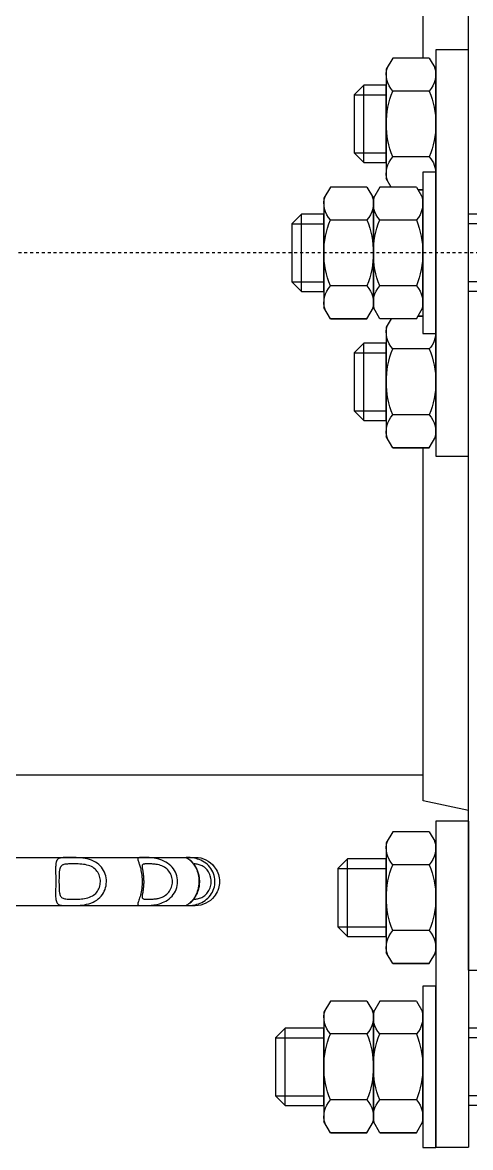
# Model space of a CAD drawing. Extents: x -3450 to 27857, y -1288 to 11880.
# Drawn here: x 948.19 to 963.46, y 94.29 to 132.65 of the extents above; entities that cross this region are included whole.
import ezdxf

# ---------------------------------------------------------------- set-up
doc = ezdxf.new("R2010")
doc.units = 0
doc.linetypes.add('188K-SM-03-F20-MECH-EQ-Y2257103$0$CENTER', pattern=[2, 1.25, -0.25, 0.25, -0.25])
doc.layers.add('188K-SM-03-F20-MECH-EQ-Y2257103$0$18P7-PCWR-20.7-Center', color=214, linetype='188K-SM-03-F20-MECH-EQ-Y2257103$0$CENTER')
doc.layers.add('188K-SM-03-F20-MECH-EQ-Y2257103$0$18P7-PCWR-20.7-PIPE', color=6, linetype='Continuous')

# ---------------------------------------------------------------- blocks, each defined once
blk = doc.blocks.new('188K-SM-03-F20-MECH-EQ-Y2257103$0$18P7-多耳-蝶閥-300A-上視-捷流')
at = {"linetype": 'Continuous'}
for p, q in [((187.5, 30.5), (187.5, -154.5)), ((202.5, -154.5), (202.5, 9.27)), ((199.66, -138.01), (199.71, -138.01))]:
    blk.add_line(p, q, dxfattribs=at)
for points in [[(188.11, -111.86), (188.19, -111.78), (188.27, -111.71), (188.38, -111.64), (188.49, -111.57), (188.62, -111.5), (188.76, -111.45), (188.92, -111.39), (189.11, -111.35), (189.32, -111.31), (189.55, -111.27), (189.81, -111.24), (190.11, -111.22), (190.44, -111.21), (190.8, -111.2), (191.2, -111.19), (191.63, -111.2), (192.1, -111.2), (192.61, -111.21), (193.14, -111.22), (193.69, -111.22), (194.27, -111.23), (194.86, -111.23), (195.45, -111.23), (196.05, -111.23), (196.63, -111.22), (197.21, -111.21), (197.76, -111.2), (198.3, -111.2), (198.8, -111.19), (199.28, -111.2), (199.73, -111.21), (200.15, -111.24), (200.53, -111.28), (200.88, -111.35), (201.2, -111.43), (201.48, -111.55), (201.71, -111.7), (201.91, -111.89), (202.07, -112.11), (202.2, -112.38), (202.29, -112.69), (202.36, -113.04), (202.41, -113.42), (202.44, -113.84), (202.45, -114.3), (202.46, -114.79), (202.47, -115.31), (202.47, -115.85), (202.46, -116.42), (202.45, -117.02), (202.42, -117.64)], [(202.42, -117.64), (202.39, -118.22), (202.35, -118.83), (202.28, -119.46), (202.18, -120.13), (202.04, -120.83), (201.87, -121.51), (201.66, -122.17), (201.4, -122.8), (201.1, -123.4), (200.77, -123.94), (200.39, -124.44), (199.99, -124.9), (199.54, -125.32), (199.06, -125.69), (198.55, -126.02), (198.02, -126.3), (197.46, -126.53), (196.88, -126.71), (196.29, -126.84), (195.69, -126.92), (195.08, -126.95), (194.48, -126.94), (193.88, -126.87), (193.28, -126.75), (192.7, -126.58), (192.13, -126.37), (191.59, -126.1), (191.07, -125.79), (190.59, -125.43), (190.13, -125.02), (189.72, -124.58), (189.33, -124.09), (188.99, -123.56), (188.68, -122.97), (188.41, -122.35), (188.18, -121.7), (188, -121.02), (187.86, -120.33), (187.75, -119.63), (187.67, -118.95), (187.61, -118.27), (187.57, -117.61), (187.55, -116.98), (187.54, -116.38), (187.53, -115.82), (187.53, -115.29), (187.54, -114.79), (187.54, -114.34), (187.56, -113.92)], [(187.56, -113.92), (187.58, -113.55), (187.62, -113.2), (187.66, -112.9), (187.72, -112.63), (187.8, -112.39), (187.88, -112.19), (187.99, -112.01), (188.11, -111.86)], [(189.54, -115.19), (189.56, -114.85), (189.59, -114.55), (189.62, -114.27), (189.66, -114.01), (189.72, -113.78), (189.78, -113.58), (189.86, -113.4), (189.95, -113.25)], [(189.95, -113.25), (190, -113.16), (190.07, -113.08), (190.14, -113), (190.23, -112.92), (190.32, -112.84), (190.43, -112.77), (190.55, -112.7), (190.68, -112.64), (190.83, -112.58), (191, -112.52), (191.2, -112.47), (191.41, -112.42), (191.65, -112.38), (191.92, -112.35), (192.21, -112.32), (192.53, -112.3), (192.88, -112.28), (193.24, -112.26), (193.63, -112.25), (194.04, -112.25), (194.46, -112.24), (194.89, -112.24), (195.33, -112.24), (195.77, -112.25), (196.2, -112.25), (196.62, -112.26), (197.03, -112.27), (197.42, -112.29), (197.79, -112.32), (198.14, -112.35), (198.47, -112.4), (198.78, -112.46), (199.06, -112.54), (199.31, -112.63), (199.55, -112.75), (199.75, -112.9), (199.92, -113.07), (200.07, -113.27), (200.19, -113.51), (200.28, -113.77), (200.35, -114.07), (200.4, -114.39), (200.43, -114.74), (200.45, -115.12), (200.47, -115.52), (200.48, -115.93), (200.48, -116.37), (200.48, -116.82), (200.47, -117.29), (200.46, -117.77), (200.44, -118.26)], [(200.44, -118.26), (200.43, -118.72), (200.39, -119.19), (200.34, -119.68), (200.26, -120.19), (200.16, -120.71), (200.04, -121.22), (199.88, -121.7), (199.69, -122.16), (199.47, -122.59), (199.23, -122.98), (198.95, -123.34), (198.66, -123.66), (198.33, -123.95), (197.98, -124.21), (197.61, -124.44), (197.21, -124.63), (196.8, -124.79), (196.38, -124.92), (195.95, -125.01), (195.5, -125.06), (195.06, -125.08), (194.62, -125.07), (194.17, -125.02), (193.74, -124.94), (193.31, -124.83), (192.9, -124.68), (192.5, -124.49), (192.12, -124.28), (191.76, -124.03), (191.43, -123.74), (191.13, -123.43), (190.85, -123.08), (190.59, -122.7), (190.37, -122.28), (190.17, -121.83), (190, -121.35), (189.87, -120.85), (189.76, -120.33), (189.68, -119.81), (189.62, -119.28), (189.58, -118.75), (189.55, -118.24), (189.54, -117.74), (189.53, -117.26), (189.52, -116.8), (189.52, -116.36), (189.52, -115.94), (189.53, -115.55), (189.54, -115.19)], [(202.3, -141.43), (202.25, -141.77), (202.19, -142.14), (202.11, -142.54), (202.01, -142.97), (201.89, -143.42), (201.73, -143.9), (201.55, -144.39), (201.32, -144.89), (201.05, -145.4), (200.74, -145.9), (200.38, -146.4), (199.98, -146.87), (199.53, -147.3), (199.05, -147.69), (198.54, -148.04), (198, -148.34), (197.44, -148.59), (196.85, -148.78), (196.26, -148.92), (195.65, -149.01), (195.04, -149.04), (194.43, -149.02), (193.83, -148.94), (193.23, -148.81), (192.65, -148.62), (192.08, -148.38), (191.54, -148.09), (191.02, -147.75), (190.54, -147.36), (190.08, -146.93), (189.67, -146.46), (189.29, -145.95), (188.95, -145.4), (188.64, -144.81), (188.37, -144.18), (188.16, -143.56), (187.98, -142.93), (187.85, -142.31), (187.75, -141.73), (187.68, -141.2), (187.63, -140.71), (187.59, -140.26), (187.57, -139.85), (187.55, -139.48), (187.54, -139.14), (187.54, -138.84), (187.53, -138.56), (187.53, -138.31), (187.53, -138.09), (187.54, -137.89), (187.54, -137.71), (187.55, -137.55), (187.56, -137.41), (187.57, -137.29), (187.58, -137.18)], [(187.58, -137.18), (187.6, -137.09), (187.62, -137.01), (187.64, -136.94), (187.66, -136.88), (187.69, -136.83), (187.72, -136.79), (187.76, -136.76), (187.79, -136.73), (187.84, -136.71), (187.88, -136.7), (187.93, -136.69), (187.99, -136.69), (188.04, -136.69), (188.11, -136.7)], [(188.11, -136.7), (188.19, -136.71), (188.27, -136.73), (188.37, -136.75), (188.49, -136.79), (188.61, -136.82), (188.76, -136.87), (189.1, -136.99)], [(189.1, -136.99), (189.31, -137.06), (189.54, -137.13), (189.8, -137.21), (190.09, -137.3), (190.41, -137.4), (190.77, -137.49), (191.16, -137.59), (191.59, -137.68), (192.06, -137.77), (192.55, -137.85), (193.08, -137.92), (193.63, -137.98), (194.2, -138.01), (194.78, -138.03), (195.37, -138.03), (195.97, -138), (196.55, -137.96), (197.12, -137.9), (197.68, -137.82), (198.21, -137.72), (198.72, -137.61), (199.21, -137.5), (199.66, -137.38), (200.08, -137.25), (200.46, -137.13), (200.82, -137.01), (201.14, -136.9), (201.42, -136.81), (201.67, -136.75), (201.88, -136.7), (202.04, -136.69), (202.17, -136.72), (202.27, -136.79), (202.34, -136.9), (202.39, -137.05), (202.43, -137.26), (202.45, -137.5), (202.46, -137.8), (202.47, -138.13), (202.47, -138.51), (202.46, -138.92), (202.45, -139.37), (202.43, -139.85), (202.4, -140.35), (202.36, -140.88), (202.3, -141.43)], [(200.35, -142.2), (200.32, -142.45), (200.27, -142.72), (200.21, -143), (200.14, -143.31), (200.05, -143.62), (199.94, -143.95), (199.8, -144.29), (199.64, -144.64), (199.44, -144.99), (199.21, -145.33), (198.94, -145.67), (198.65, -145.98), (198.32, -146.27), (197.97, -146.53), (197.6, -146.76), (197.2, -146.96), (196.78, -147.12), (196.36, -147.25), (195.92, -147.34), (195.48, -147.4), (195.03, -147.42), (194.59, -147.4), (194.14, -147.35), (193.7, -147.27), (193.28, -147.14), (192.86, -146.98), (192.46, -146.79), (192.08, -146.57), (191.73, -146.31), (191.4, -146.02), (191.09, -145.71), (190.81, -145.36), (190.56, -144.99), (190.34, -144.58), (190.14, -144.15), (189.98, -143.72), (189.85, -143.28), (189.76, -142.84), (189.68, -142.42), (189.63, -142.04), (189.59, -141.67), (189.57, -141.34), (189.55, -141.03), (189.54, -140.74), (189.53, -140.48), (189.53, -140.23), (189.52, -140.01), (189.52, -139.8), (189.52, -139.61), (189.53, -139.44), (189.53, -139.29), (189.53, -139.15), (189.54, -139.02), (189.55, -138.9), (189.56, -138.79)], [(189.56, -138.79), (189.57, -138.7), (189.58, -138.61), (189.6, -138.53), (189.62, -138.46), (189.64, -138.4), (189.66, -138.34), (189.69, -138.29), (189.72, -138.25), (189.75, -138.21), (189.78, -138.17), (189.82, -138.14), (189.86, -138.11), (189.9, -138.09), (189.95, -138.07)], [(189.95, -138.07), (190, -138.05), (190.07, -138.03), (190.14, -138.02), (190.22, -138.01), (190.32, -138.01), (190.34, -138.01)], [(190.34, -138.01), (190.35, -138.01), (190.38, -138.01), (190.45, -138.02), (190.54, -138.03), (190.67, -138.05), (190.81, -138.07)], [(190.81, -138.07), (191.17, -138.13), (191.38, -138.17), (191.6, -138.21), (191.84, -138.25), (192.1, -138.29), (192.36, -138.32), (192.64, -138.36), (192.93, -138.4), (193.23, -138.43), (193.53, -138.45), (193.85, -138.48), (194.17, -138.49), (194.49, -138.5), (194.81, -138.51), (195.14, -138.51), (195.47, -138.51), (195.8, -138.49), (196.13, -138.48), (196.45, -138.45), (196.76, -138.43), (197.07, -138.39), (197.37, -138.36), (197.66, -138.32), (197.94, -138.28), (198.21, -138.24), (198.45, -138.2), (199.09, -138.09)], [(199.09, -138.09), (199.26, -138.06), (199.4, -138.04), (199.52, -138.02), (199.55, -138.02)], [(199.55, -138.02), (199.6, -138.02), (199.65, -138.01), (199.66, -138.01)], [(199.71, -138.01), (199.89, -138.03), (200.04, -138.06), (200.16, -138.13), (200.26, -138.21), (200.33, -138.33), (200.39, -138.48), (200.42, -138.66), (200.45, -138.86), (200.46, -139.1), (200.47, -139.36), (200.48, -139.65), (200.48, -139.97), (200.47, -140.3), (200.47, -140.65), (200.45, -141.03), (200.43, -141.41), (200.39, -141.8), (200.35, -142.2)], [(187.69, -153.9), (187.63, -153.53), (187.6, -153.2), (187.57, -152.91), (187.55, -152.66), (187.54, -152.45), (187.54, -152.27), (187.53, -152.12), (187.53, -152), (187.53, -151.9), (187.54, -151.83), (187.54, -151.77)], [(187.54, -151.77), (187.55, -151.74), (187.56, -151.72), (187.57, -151.71), (187.59, -151.72), (187.61, -151.74), (187.63, -151.77), (187.65, -151.82), (187.68, -151.87)], [(187.68, -151.87), (187.76, -151.99), (187.8, -152.06), (187.84, -152.13), (187.89, -152.21), (187.94, -152.29), (188, -152.36), (188.05, -152.44), (188.11, -152.52)], [(188.11, -152.52), (188.19, -152.62), (188.28, -152.74), (188.38, -152.86), (188.5, -153), (188.63, -153.14), (188.78, -153.29)], [(188.29, -152.93), (188.28, -152.92), (188.27, -152.9), (188.26, -152.9), (188.26, -152.9), (188.27, -152.91)], [(188.27, -152.91), (188.3, -152.94), (188.39, -153.04)], [(188.39, -153.04), (188.44, -153.09), (188.49, -153.14), (188.5, -153.16)], [(188.51, -153.16), (188.62, -153.27), (188.75, -153.41)], [(188.75, -153.41), (188.91, -153.55), (189.08, -153.7), (189.26, -153.85), (189.46, -154.01), (189.68, -154.16), (189.91, -154.32), (190.15, -154.47), (190.4, -154.61), (190.66, -154.75), (190.94, -154.89), (191.22, -155.02), (191.51, -155.14), (191.81, -155.25), (192.11, -155.35), (192.42, -155.44), (192.74, -155.52), (193.05, -155.59), (193.37, -155.65), (193.69, -155.7), (194.02, -155.74), (194.34, -155.77), (194.66, -155.78), (194.98, -155.79), (195.29, -155.78), (195.61, -155.77), (195.92, -155.75), (196.22, -155.71), (196.52, -155.67), (196.82, -155.62), (197.11, -155.56), (197.39, -155.49), (197.67, -155.41), (197.94, -155.33), (198.2, -155.24), (198.46, -155.15), (198.7, -155.05), (198.94, -154.95), (199.16, -154.84), (199.38, -154.73), (199.59, -154.62), (199.78, -154.51), (199.97, -154.4), (200.15, -154.28), (200.31, -154.17), (200.47, -154.06), (200.62, -153.95), (200.75, -153.84), (200.88, -153.74), (201, -153.63), (201.11, -153.54), (201.2, -153.45), (201.29, -153.36), (201.37, -153.29), (201.44, -153.22), (201.5, -153.15), (201.56, -153.09), (201.61, -153.04), (201.72, -152.91)], [(188.78, -153.29), (188.95, -153.45), (189.15, -153.62)], [(189.15, -153.62), (189.36, -153.8), (189.61, -153.98), (189.89, -154.17), (190.19, -154.37), (190.54, -154.56), (190.93, -154.76), (191.35, -154.95), (191.8, -155.12), (192.3, -155.28), (192.82, -155.42), (193.38, -155.53), (193.96, -155.61), (194.56, -155.65), (195.16, -155.66), (195.77, -155.63), (196.38, -155.56), (196.97, -155.46), (197.55, -155.32), (198.1, -155.15), (198.63, -154.95), (199.13, -154.73), (199.6, -154.48), (200.04, -154.22), (200.44, -153.94), (200.81, -153.66), (201.14, -153.37)], [(201.14, -153.37), (201.43, -153.07), (201.68, -152.79), (201.89, -152.53), (202.05, -152.3), (202.18, -152.1), (202.34, -151.83)], [(202.42, -152.97), (202.39, -153.29), (202.35, -153.65), (202.28, -154.05)], [(202.34, -151.83), (202.39, -151.75), (202.42, -151.72), (202.44, -151.72), (202.46, -151.75), (202.46, -151.81), (202.47, -151.9), (202.47, -152.01), (202.47, -152.14), (202.46, -152.28), (202.46, -152.44), (202.45, -152.61), (202.44, -152.78), (202.42, -152.97)], [(202.28, -154.05), (202.19, -154.51), (202.06, -155.01), (201.9, -155.52), (201.7, -156.04), (201.46, -156.56), (201.18, -157.07), (200.86, -157.55), (200.51, -158.01), (200.12, -158.44), (199.7, -158.84), (199.25, -159.21), (198.76, -159.54), (198.25, -159.84), (197.71, -160.09), (197.16, -160.29), (196.59, -160.45), (196.01, -160.56), (195.42, -160.62), (194.83, -160.63), (194.24, -160.59), (193.66, -160.5), (193.08, -160.36), (192.52, -160.18), (191.98, -159.95), (191.45, -159.67), (190.96, -159.36), (190.49, -159), (190.06, -158.62), (189.66, -158.2), (189.29, -157.75), (188.95, -157.27), (188.65, -156.77), (188.4, -156.26), (188.18, -155.75), (188.01, -155.24), (187.87, -154.75), (187.77, -154.31), (187.69, -153.9)], [(200.44, -154.48), (200.43, -154.71), (200.4, -154.96), (200.34, -155.23), (200.27, -155.53), (200.18, -155.86), (200.06, -156.2), (199.91, -156.53), (199.73, -156.87), (199.53, -157.2), (199.3, -157.51), (199.04, -157.8), (198.75, -158.07), (198.45, -158.33), (198.11, -158.56), (197.76, -158.77), (197.38, -158.95), (196.99, -159.11), (196.58, -159.24), (196.17, -159.34), (195.74, -159.41), (195.31, -159.44), (194.88, -159.45), (194.44, -159.43), (194.02, -159.37), (193.59, -159.28), (193.18, -159.17), (192.78, -159.02), (192.4, -158.85), (192.03, -158.65), (191.69, -158.43), (191.38, -158.19), (191.08, -157.92), (190.81, -157.64), (190.57, -157.33), (190.35, -157.01), (190.16, -156.68), (190, -156.34), (189.87, -156.01), (189.77, -155.69), (189.69, -155.4), (189.64, -155.12), (189.6, -154.87), (189.57, -154.64), (189.55, -154.44), (189.54, -154.26), (189.53, -154.11), (189.53, -154.05)], [(200.47, -154.06), (200.47, -154.1), (200.46, -154.23), (200.45, -154.35), (200.44, -154.48)], [(190.39, -160.42), (190.82, -160.73), (191.28, -161.01), (191.77, -161.27), (192.27, -161.48), (192.8, -161.67), (193.34, -161.81), (193.89, -161.91), (194.44, -161.98), (195, -162), (195.56, -161.98), (196.11, -161.91), (196.66, -161.81), (197.2, -161.67), (197.73, -161.48), (198.23, -161.27), (198.72, -161.01), (199.18, -160.73), (199.61, -160.42)]]:
    blk.add_lwpolyline(points, dxfattribs=at)
for start, end in [(180, 232.0698), (307.9302, 0)]:
    blk.add_arc((195, -154.5), 7.5, start, end, dxfattribs=at)
blk = doc.blocks.new('188K-SM-03-F20-MECH-EQ-Y2257103$0$300A-捷流蝶閥+派肯法蘭-上視')
blk.add_blockref('188K-SM-03-F20-MECH-EQ-Y2257103$0$18P7-多耳-蝶閥-300A-上視-捷流', (0, 0))
blk = doc.blocks.new('188K-SM-03-F20-MECH-EQ-Y2257103$0$SC-法蘭-300A-正視-派肯-(濾桶用))')
for p, q in [((45991.84, 66227.658), (45991.84, 66190.058)), ((45992.14, 66227.658), (45992.14, 66190.058)), ((45993.94, 66227.658), (45993.94, 66190.058)), ((45994.24, 66227.658), (45994.24, 66190.058)), ((46017.09, 66227.658), (46017.09, 66190.058)), ((46017.39, 66227.658), (46017.39, 66190.058)), ((46019.19, 66227.658), (46019.19, 66190.058)), ((46019.49, 66227.658), (46019.49, 66190.058)), ((45996.04, 66190.058), (45996.04, 66192.458)), ((46000.659, 66190.058), (45990.553, 66190.058)), ((45996.04, 66190.058), (46040.54, 66190.058)), ((45996.247, 66188.847), (45996.594, 66189.047)), ((45996.594, 66189.047), (45999.986, 66189.047)), ((46000.333, 66188.847), (45999.986, 66189.047)), ((46012.247, 66188.847), (46012.594, 66189.047)), ((46012.594, 66189.047), (46015.986, 66189.047)), ((46015.988, 66189.046), (46015.986, 66189.047)), ((46015.997, 66189.045), (46020.583, 66189.046)), ((46020.592, 66189.046), (46020.594, 66189.047)), ((46020.594, 66189.047), (46023.986, 66189.047)), ((46024.333, 66188.847), (46023.986, 66189.047)), ((45990.997, 66188.446), (45991.344, 66188.646)), ((45991.344, 66188.646), (45994.736, 66188.646)), ((45995.083, 66188.446), (45994.736, 66188.646)), ((45996.247, 66187.713), (45996.247, 66188.847)), ((45996.247, 66188.847), (45996.247, 66187.713)), ((45997.269, 66188.847), (45997.269, 66187.713)), ((45999.311, 66188.847), (45999.311, 66187.713)), ((46000.333, 66188.847), (46000.333, 66187.713)), ((46000.333, 66188.847), (46000.333, 66187.713)), ((46012.247, 66187.713), (46012.247, 66188.847)), ((46012.247, 66188.847), (46012.247, 66187.713)), ((46013.269, 66188.847), (46013.269, 66187.713)), ((46015.311, 66188.847), (46015.311, 66187.713)), ((46016.247, 66188.446), (46016.593, 66188.646)), ((46016.333, 66188.646), (46016.333, 66188.495)), ((46016.333, 66188.646), (46016.333, 66188.495)), ((46016.333, 66188.495), (46016.333, 66188.646)), ((46016.333, 66188.646), (46016.333, 66188.495)), ((46016.594, 66188.646), (46019.986, 66188.646)), ((46020.333, 66188.446), (46019.986, 66188.646)), ((46020.247, 66188.495), (46020.247, 66188.646)), ((46020.247, 66188.646), (46020.247, 66188.495)), ((46021.269, 66188.847), (46021.269, 66187.713)), ((46023.311, 66188.847), (46023.311, 66187.713)), ((46024.333, 66188.847), (46024.333, 66187.713)), ((46024.333, 66188.847), (46024.333, 66187.713)), ((45990.997, 66187.312), (45990.997, 66188.446)), ((45990.997, 66188.446), (45990.997, 66187.312)), ((45992.019, 66188.446), (45992.019, 66187.312)), ((45994.061, 66188.446), (45994.061, 66187.312)), ((45995.083, 66188.446), (45995.083, 66187.312)), ((45995.083, 66188.446), (45995.083, 66187.312)), ((46016.247, 66188.446), (46016.247, 66187.312)), ((46017.269, 66188.446), (46017.269, 66187.312)), ((46019.311, 66188.446), (46019.311, 66187.312)), ((46020.333, 66188.446), (46020.333, 66187.312)), ((46020.333, 66188.446), (46020.333, 66187.312)), ((45996.247, 66187.713), (45996.594, 66187.513)), ((45999.986, 66187.513), (45996.594, 66187.513)), ((45997.39, 66186.013), (45997.39, 66187.513)), ((45999.19, 66186.013), (45999.19, 66187.513)), ((46000.333, 66187.713), (45999.986, 66187.513)), ((46012.247, 66187.713), (46012.594, 66187.513)), ((46015.986, 66187.513), (46012.594, 66187.513)), ((46013.39, 66186.513), (46013.39, 66187.513)), ((46015.19, 66186.513), (46015.19, 66187.513)), ((46016.247, 66187.664), (46015.986, 66187.513)), ((46020.333, 66187.664), (46020.594, 66187.513)), ((46023.986, 66187.513), (46020.594, 66187.513)), ((46021.39, 66186.513), (46021.39, 66187.513)), ((46023.19, 66186.513), (46023.19, 66187.513)), ((46024.333, 66187.713), (46023.986, 66187.513)), ((45990.997, 66187.312), (45991.344, 66187.112)), ((45995.083, 66187.312), (45994.736, 66187.112)), ((46016.247, 66187.312), (46016.594, 66187.112)), ((46020.333, 66187.312), (46019.986, 66187.112)), ((45990.997, 66186.912), (45991.344, 66187.112)), ((45990.997, 66185.779), (45990.997, 66186.912)), ((45990.997, 66186.912), (45990.997, 66185.779)), ((45994.736, 66187.112), (45991.344, 66187.112)), ((45991.344, 66187.112), (45994.736, 66187.112)), ((45991.344, 66187.112), (45994.736, 66187.112)), ((45992.019, 66186.912), (45992.019, 66185.779)), ((45994.061, 66186.912), (45994.061, 66185.779)), ((45995.083, 66186.912), (45994.736, 66187.112)), ((45995.083, 66186.912), (45995.083, 66185.779)), ((45995.083, 66186.912), (45995.083, 66185.779)), ((46013.09, 66186.813), (46015.49, 66186.813)), ((46016.247, 66186.912), (46016.594, 66187.112)), ((46016.247, 66185.779), (46016.247, 66186.912)), ((46016.247, 66186.912), (46016.247, 66185.779)), ((46019.986, 66187.112), (46016.594, 66187.112)), ((46016.594, 66187.112), (46019.986, 66187.112)), ((46016.594, 66187.112), (46019.986, 66187.112)), ((46017.269, 66186.912), (46017.269, 66185.779)), ((46019.311, 66186.912), (46019.311, 66185.779)), ((46020.333, 66186.912), (46019.986, 66187.112)), ((46020.333, 66186.912), (46020.333, 66185.779)), ((46020.333, 66186.912), (46020.333, 66185.779)), ((46021.09, 66186.813), (46023.49, 66186.813)), ((45997.09, 66186.313), (45999.49, 66186.313)), ((45990.997, 66185.779), (45991.344, 66185.579)), ((45995.083, 66185.779), (45994.736, 66185.579)), ((46016.247, 66185.779), (46016.594, 66185.579)), ((46020.333, 66185.779), (46019.986, 66185.579)), ((45994.736, 66185.579), (45991.344, 66185.579)), ((45992.14, 66184.079), (45992.14, 66185.579)), ((45993.94, 66184.079), (45993.94, 66185.579)), ((46019.986, 66185.579), (46016.594, 66185.579)), ((46017.39, 66184.579), (46017.39, 66185.579)), ((46019.19, 66184.579), (46019.19, 66185.579)), ((46017.09, 66184.879), (46019.49, 66184.879)), ((45991.84, 66184.379), (45994.24, 66184.379))]:
    blk.add_line(p, q)
for points in [[(46000.659, 66190.058), (46000.659, 66189.047), (45990.553, 66189.045), (45990.553, 66190.058)], [(46000.99, 66190.058), (46001.29, 66188.658), (46012.247, 66188.658)], [(46024.59, 66190.058), (46024.59, 66189.047), (46011.99, 66189.047), (46011.99, 66190.058)], [(46024.333, 66188.658), (46035.29, 66188.658), (46035.59, 66190.058)]]:
    blk.add_lwpolyline(points)
for points in [[(45990.54, 66188.646), (45990.54, 66189.046), (45995.54, 66189.046), (45995.54, 66188.646)], [(46015.79, 66188.646), (46015.79, 66189.046), (46020.79, 66189.046), (46020.79, 66188.646)], [(45997.09, 66186.313), (45997.09, 66187.513), (45999.49, 66187.513), (45999.49, 66186.313), (45999.19, 66186.013), (45997.39, 66186.013)], [(46013.09, 66186.813), (46013.09, 66187.513), (46015.49, 66187.513), (46015.49, 66186.813), (46015.19, 66186.513), (46013.39, 66186.513)], [(46021.09, 66186.813), (46021.09, 66187.513), (46023.49, 66187.513), (46023.49, 66186.813), (46023.19, 66186.513), (46021.39, 66186.513)], [(45991.84, 66184.379), (45991.84, 66185.579), (45994.24, 66185.579), (45994.24, 66184.379), (45993.94, 66184.079), (45992.14, 66184.079)], [(46017.09, 66184.879), (46017.09, 66185.579), (46019.49, 66185.579), (46019.49, 66184.879), (46019.19, 66184.579), (46017.39, 66184.579)]]:
    blk.add_lwpolyline(points, close=True)
for centre, radius, start, end in [((45996.758, 66188.295), 0.752, 47.2249, 107.2249), ((45998.29, 66186.339), 2.708, 67.8408, 112.1592), ((45999.822, 66188.295), 0.752, 72.7751, 132.7751), ((46012.758, 66188.295), 0.752, 47.2249, 107.2249), ((46014.29, 66186.339), 2.708, 67.8408, 112.1592), ((46015.822, 66188.295), 0.752, 87.3849, 132.7751), ((46020.758, 66188.295), 0.752, 47.2249, 92.6151), ((46022.29, 66186.339), 2.708, 67.8408, 112.1592), ((46023.822, 66188.295), 0.752, 72.7751, 132.7751), ((45991.508, 66187.894), 0.752, 47.2249, 107.2249), ((45993.04, 66185.938), 2.708, 67.8408, 112.1592), ((45994.572, 66187.894), 0.752, 72.7751, 132.7751), ((46016.758, 66187.894), 0.752, 47.2249, 107.2249), ((46018.29, 66185.938), 2.708, 67.8408, 112.1592), ((46019.822, 66187.894), 0.752, 72.7751, 132.7751), ((45996.758, 66188.265), 0.752, 252.7751, 312.7751), ((45996.758, 66188.265), 0.752, 252.7751, 312.7751), ((45998.29, 66190.221), 2.708, 247.8408, 292.1592), ((45999.822, 66188.265), 0.752, 227.2249, 287.2249), ((46012.758, 66188.265), 0.752, 252.7751, 312.7751), ((46012.758, 66188.265), 0.752, 252.7751, 312.7751), ((46014.29, 66190.221), 2.708, 247.8408, 292.1592), ((46015.822, 66188.265), 0.752, 227.2249, 287.2249), ((46020.758, 66188.265), 0.752, 252.7751, 312.7751), ((46020.758, 66188.265), 0.752, 252.7751, 312.7751), ((46022.29, 66190.221), 2.708, 247.8408, 292.1592), ((46023.822, 66188.265), 0.752, 227.2249, 287.2249), ((45991.508, 66187.864), 0.752, 252.7751, 312.7751), ((45993.04, 66189.82), 2.708, 247.8408, 292.1592), ((45994.572, 66187.864), 0.752, 227.2249, 287.2249), ((46016.758, 66187.864), 0.752, 252.7751, 312.7751), ((46018.29, 66189.82), 2.708, 247.8408, 292.1592), ((46019.822, 66187.864), 0.752, 227.2249, 287.2249), ((45991.508, 66186.36), 0.752, 47.2249, 107.2249), ((45993.04, 66184.405), 2.708, 67.8408, 112.1592), ((45994.572, 66186.36), 0.752, 72.7751, 132.7751), ((46016.758, 66186.36), 0.752, 47.2249, 107.2249), ((46018.29, 66184.405), 2.708, 67.8408, 112.1592), ((46019.822, 66186.36), 0.752, 72.7751, 132.7751), ((45991.508, 66186.331), 0.752, 252.7751, 312.7751), ((45993.04, 66188.287), 2.708, 247.8408, 292.1592), ((45994.572, 66186.331), 0.752, 227.2249, 287.2249), ((46016.758, 66186.331), 0.752, 252.7751, 312.7751), ((46018.29, 66188.287), 2.708, 247.8408, 292.1592), ((46019.822, 66186.331), 0.752, 227.2249, 287.2249)]:
    blk.add_arc(centre, radius, start, end)
blk = doc.blocks.new('188K-SM-03-F20-MECH-EQ-Y2257103$0$18P7-PCW-過濾桶配管')
at = {"layer": '188K-SM-03-F20-MECH-EQ-Y2257103$0$18P7-PCWR-20.7-Center', "ltscale": 0.05}
blk.add_line((0, -102.607), (0, -16.202), dxfattribs=at)
at = {"layer": '188K-SM-03-F20-MECH-EQ-Y2257103$0$18P7-PCWR-20.7-PIPE'}
for p, q in [((-16.195, -46.887), (-16.195, -61.207)), ((16.195, -46.887), (16.195, -61.207))]:
    blk.add_line(p, q, dxfattribs=at)
at = {"layer": '188K-SM-03-F20-MECH-EQ-Y2257103$0$18P7-PCWR-20.7-PIPE', "xscale": 0.09999999999999992, "yscale": 0.09999999999999992, "zscale": 0.09999999999999992}
blk.add_blockref('188K-SM-03-F20-MECH-EQ-Y2257103$0$300A-捷流蝶閥+派肯法蘭-上視', (0, -38.687), dxfattribs=at)
at = {"layer": '188K-SM-03-F20-MECH-EQ-Y2257103$0$18P7-PCWR-20.7-PIPE', "rotation": 180}
blk.add_blockref('188K-SM-03-F20-MECH-EQ-Y2257103$0$SC-法蘭-300A-正視-派肯-(濾桶用))', (46018.29, 66127.451), dxfattribs=at)
blk = doc.blocks.new('188K-SM-03-F20-MECH-EQ-Y2257103')
at = {"layer": '188K-SM-03-F20-MECH-EQ-Y2257103$0$18P7-PCWR-20.7-PIPE', "xscale": -1.099104711986056, "yscale": 1.099104711986056, "zscale": 1.099104711986056, "rotation": 90}
blk.add_blockref('188K-SM-03-F20-MECH-EQ-Y2257103$0$18P7-PCW-過濾桶配管', (894.571, 124.794), dxfattribs=at)

msp = doc.modelspace()

# ---------------------------------------------------------------- block references
msp.add_blockref('188K-SM-03-F20-MECH-EQ-Y2257103', (0, 0))

doc.saveas('drawing.dxf')
